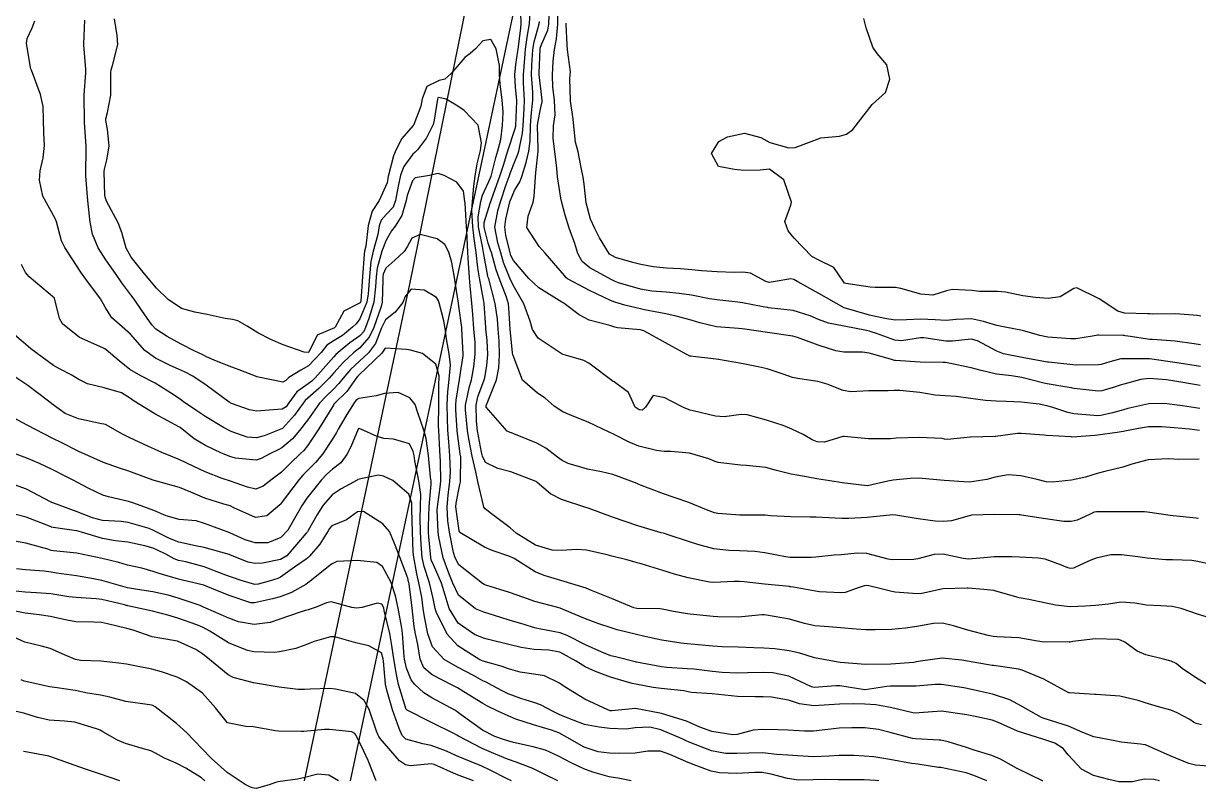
# Model space of a CAD drawing. Header units: metres. Extents: x 307586 to 320046, y 7427249 to 7434250.
# Drawn here: x 319633.7 to 319725.9, y 7427249.3 to 7427309.4 of the extents above; entities that cross this region are included whole.
import ezdxf

# ---------------------------------------------------------------- set-up
doc = ezdxf.new("R2010")
doc.units = ezdxf.units.M
doc.header["$MEASUREMENT"] = 0
for name, color, linetype in [('Curvas de Nivel 1m', 11, 'Continuous'), ('Curvas de Nivel 5m', 15, 'Continuous'), ('Vias Secundárias', 230, 'Continuous')]:
    doc.layers.add(name, color=color, linetype=linetype)

msp = doc.modelspace()

# ---------------------------------------------------------------- linework, layer by layer
at = {"layer": 'Curvas de Nivel 1m', "flags": 128}
for points, elevation in [([(319726.013, 7427277.475), (319725.221, 7427277.576), (319724.016, 7427277.679), (319723.063, 7427277.763), (319722.017, 7427277.759), (319721.21, 7427277.637), (319720.011, 7427277.405), (319719.541, 7427277.324), (319718.006, 7427277.093), (319717.803, 7427277.075), (319716.004, 7427276.96), (319715.933, 7427276.962), (319714.005, 7427277.091), (319713.826, 7427277.102), (319712.007, 7427277.229), (319711.725, 7427277.227), (319710.003, 7427277.002), (319709.972, 7427277.002), (319709.003, 7427276.98), (319708.046, 7427276.947), (319708.002, 7427276.944), (319706.24, 7427276.768), (319706.001, 7427276.802), (319705.821, 7427276.833), (319704.002, 7427276.928), (319702.19, 7427276.869), (319702.001, 7427276.844), (319701.753, 7427276.816), (319700, 7427276.808), (319698.114, 7427276.997), (319698.002, 7427276.989), (319696.565, 7427276.557), (319695.997, 7427276.58), (319695.61, 7427276.747), (319694.912, 7427277.146), (319694.009, 7427277.589), (319693.318, 7427277.862), (319692.02, 7427278.293), (319690.515, 7427278.713), (319690.026, 7427278.727), (319688.71, 7427278.536), (319688.024, 7427278.605), (319686.27, 7427279.007), (319686.03, 7427279.077), (319685.552, 7427279.257), (319684.53, 7427279.765), (319684.04, 7427280.033), (319683.119, 7427280.213), (319682.536, 7427279.295), (319682.255, 7427279.072), (319682.03, 7427279.087), (319681.723, 7427279.305), (319681.185, 7427280.454), (319680.052, 7427281.281), (319679.974, 7427281.331), (319678.067, 7427282.766), (319677.674, 7427282.961), (319676.241, 7427283.377), (319676.074, 7427283.43), (319675.988, 7427283.467), (319674.093, 7427284.732), (319673.651, 7427285.405), (319673.465, 7427286.051), (319672.982, 7427287.411), (319672.145, 7427288.881), (319671.872, 7427289.424), (319671.39, 7427290.657), (319671.167, 7427291.435), (319670.943, 7427292.201), (319670.687, 7427293.443), (319670.923, 7427294.729), (319671.147, 7427295.436), (319671.6, 7427296.793), (319671.822, 7427297.426), (319671.93, 7427297.743), (319672.261, 7427298.595), (319672.503, 7427299.184), (319672.575, 7427299.417), (319672.875, 7427300.826), (319672.927, 7427301.414), (319672.993, 7427302.727), (319673.026, 7427303.413), (319672.96, 7427304.787), (319672.946, 7427305.414), (319673.047, 7427306.722), (319673.107, 7427307.413), (319673.268, 7427308.522), (319673.419, 7427309.41), (319673.483, 7427310.328)], 881), ([(319726.056, 7427281.004), (319725.779, 7427281.052), (319724.061, 7427281.353), (319723.409, 7427281.461), (319722.064, 7427281.561), (319721.408, 7427281.485), (319720.057, 7427281.118), (319719.851, 7427281.057), (319719.229, 7427280.858), (319718.339, 7427280.578), (319718.05, 7427280.55), (319716.167, 7427280.773), (319716.052, 7427280.791), (319715.971, 7427280.81), (319715.451, 7427280.899), (319714.056, 7427281.124), (319713.792, 7427281.187), (319712.063, 7427281.642), (319711.255, 7427281.763), (319710.067, 7427281.89), (319708.867, 7427282.186), (319708.074, 7427282.391), (319706.328, 7427282.75), (319706.071, 7427282.81), (319705.883, 7427282.824), (319704.071, 7427282.833), (319702.16, 7427282.971), (319702.072, 7427282.976), (319702, 7427282.989), (319701.756, 7427283.065), (319700.08, 7427283.544), (319699.549, 7427283.628), (319698.081, 7427283.636), (319697.469, 7427283.729), (319696.089, 7427284.186), (319694.467, 7427284.785), (319694.099, 7427284.885), (319692.103, 7427285.18), (319690.332, 7427285.434), (319690.105, 7427285.464), (319689.833, 7427285.485), (319688.107, 7427285.625), (319686.799, 7427285.939), (319686.112, 7427286.15), (319684.941, 7427286.445), (319684.116, 7427286.631), (319682.458, 7427286.958), (319682.12, 7427287.024), (319681.89, 7427287.073), (319680.902, 7427287.318), (319680.126, 7427287.548), (319679.78, 7427287.682), (319678.14, 7427288.458), (319676.398, 7427289.376), (319676.268, 7427289.492), (319676.155, 7427289.634), (319674.657, 7427291.395), (319674.178, 7427291.923), (319673.203, 7427293.41), (319673.308, 7427294.307), (319673.707, 7427295.405), (319673.789, 7427295.843), (319673.889, 7427297.404), (319673.915, 7427297.736), (319674.108, 7427299.402), (319674.112, 7427299.564), (319674.05, 7427301.402), (319674.064, 7427301.633), (319674.307, 7427302.837), (319674.426, 7427303.285), (319674.425, 7427303.399), (319674.323, 7427304.1), (319674.181, 7427305.402), (319674.178, 7427305.568), (319674.245, 7427307.401), (319674.263, 7427307.503), (319674.369, 7427307.791), (319674.853, 7427308.928), (319674.928, 7427309.395), (319674.987, 7427310.814)], 883), ([(319726.079, 7427282.506), (319724.083, 7427282.8), (319722.086, 7427283.11), (319720.351, 7427283.112), (319720.086, 7427283.109), (319719.843, 7427283.094), (319718.982, 7427282.861), (319718.291, 7427282.657), (319718.079, 7427282.623), (319716.357, 7427282.609), (319716.079, 7427282.628), (319714.161, 7427282.84), (319714.082, 7427282.851), (319713.642, 7427282.924), (319712.086, 7427283.217), (319710.627, 7427283.501), (319710.09, 7427283.691), (319708.571, 7427284.512), (319708.099, 7427284.643), (319706.619, 7427284.484), (319706.095, 7427284.5), (319704.372, 7427284.763), (319704.099, 7427284.759), (319702.63, 7427284.519), (319702.096, 7427284.577), (319700.657, 7427285.082), (319700.246, 7427285.229), (319700.105, 7427285.268), (319699.876, 7427285.321), (319698.108, 7427285.656), (319696.9, 7427285.912), (319696.113, 7427286.182), (319695.439, 7427286.469), (319694.12, 7427286.885), (319692.185, 7427287.116), (319692.122, 7427287.121), (319692.071, 7427287.129), (319691.748, 7427287.186), (319690.127, 7427287.5), (319689.784, 7427287.558), (319688.131, 7427287.739), (319687.551, 7427287.819), (319686.136, 7427288.101), (319685.165, 7427288.243), (319684.139, 7427288.331), (319683.015, 7427288.416), (319682.142, 7427288.566), (319680.395, 7427289.081), (319680.15, 7427289.169), (319679.818, 7427289.333), (319678.162, 7427290.252), (319677.542, 7427290.735), (319677.222, 7427291.364), (319676.978, 7427292.165), (319676.528, 7427293.375), (319676.208, 7427294.391), (319675.965, 7427295.383), (319675.89, 7427295.72), (319675.629, 7427297.386), (319675.571, 7427298.069), (319675.414, 7427299.389), (319675.274, 7427300.399), (319675.308, 7427301.39), (319675.425, 7427302.265), (319675.382, 7427303.389), (319675.257, 7427304.463), (319675.235, 7427305.391), (319675.266, 7427306.478), (319675.373, 7427307.39), (319675.534, 7427308.23), (319675.632, 7427309.388), (319675.631, 7427310.157)], 884), ([(319726.787, 7427262.761), (319725.846, 7427263.052), (319724.559, 7427263.498), (319723.851, 7427263.644), (319722.969, 7427263.691), (319721.852, 7427263.743), (319720.928, 7427263.909), (319719.854, 7427263.974), (319718.876, 7427263.836), (319717.852, 7427263.73), (319717.057, 7427263.671), (319715.85, 7427263.621), (319714.695, 7427263.751), (319713.853, 7427263.944), (319712.602, 7427264.186), (319711.854, 7427264.339), (319709.956, 7427264.874), (319709.862, 7427264.898), (319709.092, 7427264.978), (319707.864, 7427265.083), (319707.766, 7427265.089), (319705.863, 7427265.027), (319705.748, 7427265.012), (319704.221, 7427264.671), (319703.857, 7427264.641), (319702.134, 7427264.782), (319701.859, 7427264.822), (319700.808, 7427265.076), (319700.042, 7427265.265), (319699.865, 7427265.293), (319699.677, 7427265.279), (319699.137, 7427265.097), (319698.205, 7427264.759), (319697.857, 7427264.725), (319696.179, 7427264.806), (319695.859, 7427264.843), (319694.15, 7427265.156), (319693.903, 7427265.199), (319693.863, 7427265.204), (319693.815, 7427265.209), (319691.865, 7427265.407), (319690.259, 7427265.596), (319689.867, 7427265.622), (319689.471, 7427265.61), (319687.866, 7427265.538), (319687.536, 7427265.563), (319685.87, 7427265.911), (319684.802, 7427266.196), (319683.875, 7427266.482), (319682.174, 7427267.003), (319681.881, 7427267.084), (319681.711, 7427267.132), (319681.065, 7427267.312), (319679.887, 7427267.599), (319679.526, 7427267.696), (319677.894, 7427268.071), (319677.131, 7427268.121), (319675.893, 7427268.055), (319675.192, 7427268.082), (319673.899, 7427268.46), (319672.369, 7427269.415), (319671.909, 7427269.813), (319670.431, 7427270.937), (319669.931, 7427271.324), (319669.842, 7427271.451), (319669.802, 7427271.583), (319669.369, 7427273.456), (319669.205, 7427274.217), (319668.923, 7427275.461), (319668.645, 7427276.815), (319668.551, 7427277.465), (319668.386, 7427279.1), (319668.4, 7427279.466), (319668.685, 7427280.825), (319668.854, 7427281.462), (319669.056, 7427282.467), (319669.164, 7427283.459), (319669.152, 7427284.394), (319669.056, 7427285.46), (319668.96, 7427286.616), (319668.902, 7427287.462), (319668.773, 7427288.834), (319668.712, 7427289.464), (319668.615, 7427291.019), (319668.592, 7427291.466), (319668.507, 7427293.149), (319668.484, 7427293.467), (319668.357, 7427295.332), (319668.35, 7427295.469), (319668.231, 7427296.271), (319667.727, 7427296.967), (319666.725, 7427297.493), (319666.245, 7427297.663), (319666.107, 7427297.64), (319665.579, 7427297.507), (319664.433, 7427297.326), (319664.239, 7427297.079), (319663.819, 7427295.932), (319663.735, 7427295.525), (319663.386, 7427294.348), (319662.873, 7427293.533), (319662.579, 7427293.146), (319662.182, 7427292.434), (319661.837, 7427291.545), (319661.473, 7427290.23), (319661.379, 7427289.551), (319661.343, 7427288.76), (319661.199, 7427287.554), (319660.81, 7427286.259), (319660.558, 7427285.563), (319660.412, 7427285.251), (319660.093, 7427284.915), (319659.315, 7427284.347), (319658.39, 7427283.587), (319658.227, 7427283.433), (319658.07, 7427283.264), (319656.591, 7427281.612), (319656.326, 7427281.338), (319656.046, 7427281.133), (319655.149, 7427280.516), (319654.52, 7427279.635), (319654.324, 7427279.332), (319654.018, 7427279.145), (319652.635, 7427279.035), (319652.016, 7427278.993), (319651.439, 7427279.09), (319650.022, 7427279.601), (319649.852, 7427279.692), (319648.043, 7427281.03), (319647.002, 7427281.726), (319646.38, 7427282.059), (319646.058, 7427282.201), (319645.256, 7427282.553), (319644.067, 7427283.153), (319643.235, 7427283.768), (319642.092, 7427285.029), (319641.24, 7427285.793), (319640.638, 7427286.332), (319640.116, 7427287.155), (319639.736, 7427287.814), (319638.602, 7427289.362), (319638.25, 7427289.829), (319638.145, 7427289.984), (319636.939, 7427291.849), (319636.698, 7427292.372), (319636.295, 7427293.858), (319636.197, 7427294.112), (319635.233, 7427295.87), (319634.965, 7427297.144), (319634.998, 7427297.872), (319635.234, 7427298.89), (319635.35, 7427299.869), (319635.306, 7427300.841), (319635.279, 7427301.87), (319635.242, 7427302.932), (319635.047, 7427303.873), (319634.341, 7427305.77), (319634.291, 7427305.881), (319634.244, 7427305.981), (319633.933, 7427307.884), (319633.991, 7427308.259), (319634.375, 7427309.104), (319634.596, 7427309.662)], 877), ([(319727.708, 7427266.752), (319725.889, 7427267.191), (319725.399, 7427267.269), (319723.891, 7427267.313), (319723.374, 7427267.322), (319721.892, 7427267.448), (319721.177, 7427267.547), (319719.896, 7427267.71), (319719.059, 7427267.695), (319717.892, 7427267.443), (319717.475, 7427267.288), (319716.625, 7427266.883), (319716.109, 7427266.659), (319715.88, 7427266.636), (319715.677, 7427266.69), (319715.18, 7427266.901), (319713.89, 7427267.362), (319713.364, 7427267.452), (319711.892, 7427267.513), (319711.289, 7427267.552), (319709.892, 7427267.555), (319709.364, 7427267.502), (319707.889, 7427267.373), (319707.461, 7427267.422), (319705.894, 7427267.75), (319705.182, 7427267.732), (319703.888, 7427267.382), (319703.592, 7427267.338), (319701.887, 7427267.321), (319701.579, 7427267.373), (319699.894, 7427267.809), (319699.162, 7427267.829), (319697.892, 7427267.71), (319697.338, 7427267.669), (319695.889, 7427267.509), (319695.539, 7427267.484), (319693.888, 7427267.488), (319693.517, 7427267.535), (319691.893, 7427267.875), (319691.115, 7427267.971), (319689.895, 7427268.019), (319689.058, 7427268.056), (319687.897, 7427268.182), (319686.64, 7427268.505), (319685.905, 7427268.753), (319684.303, 7427269.274), (319684.005, 7427269.37), (319683.914, 7427269.396), (319683.751, 7427269.445), (319681.92, 7427269.976), (319680.919, 7427270.311), (319679.926, 7427270.676), (319678.091, 7427271.348), (319677.933, 7427271.408), (319677.848, 7427271.436), (319675.94, 7427272.054), (319675.067, 7427272.506), (319674.033, 7427273.399), (319673.954, 7427273.456), (319673.854, 7427273.501), (319671.965, 7427274.22), (319670.922, 7427274.482), (319669.976, 7427274.958), (319669.739, 7427275.452), (319669.662, 7427275.777), (319669.345, 7427277.457), (319669.258, 7427278.21), (319669.245, 7427279.458), (319669.372, 7427280.124), (319669.865, 7427281.452), (319669.908, 7427281.598), (319670.064, 7427282.571), (319670.14, 7427283.449), (319670.089, 7427284.53), (319669.993, 7427285.451), (319669.982, 7427285.573), (319669.862, 7427287.453), (319669.817, 7427287.764), (319669.485, 7427289.457), (319669.368, 7427290.25), (319669.221, 7427291.46), (319669.088, 7427292.557), (319668.968, 7427293.462), (319668.905, 7427294.77), (319668.941, 7427295.463), (319669.038, 7427296.659), (319669.146, 7427297.461), (319669.31, 7427298.407), (319669.565, 7427299.457), (319669.659, 7427300.077), (319669.385, 7427301.459), (319668.304, 7427302.601), (319667.782, 7427302.952), (319666.878, 7427303.492), (319666.315, 7427303.622), (319666.225, 7427303.59), (319666.191, 7427303.501), (319665.945, 7427301.855), (319665.857, 7427301.504), (319665.344, 7427300.448), (319664.632, 7427299.516), (319664.448, 7427299.34), (319664.268, 7427299.177), (319663.564, 7427298.212), (319663.303, 7427297.529), (319663.099, 7427296.666), (319662.899, 7427295.533), (319662.725, 7427295.025), (319662.207, 7427294.452), (319661.765, 7427293.981), (319661.624, 7427293.549), (319661.513, 7427292.877), (319661.151, 7427291.555), (319660.973, 7427290.746), (319660.85, 7427289.559), (319660.769, 7427288.2), (319660.658, 7427287.562), (319660.11, 7427286.253), (319659.821, 7427285.858), (319659.522, 7427285.576), (319658.739, 7427284.937), (319658.087, 7427284.543), (319657.512, 7427284.167), (319657.073, 7427283.605), (319656.062, 7427282.559), (319655.468, 7427282.216), (319654.542, 7427281.635), (319654.284, 7427281.403), (319654.047, 7427281.273), (319652.145, 7427281.659), (319652.053, 7427281.691), (319650.62, 7427282.243), (319650.06, 7427282.445), (319648.86, 7427282.907), (319648.068, 7427283.266), (319647.766, 7427283.411), (319647.103, 7427283.725), (319646.081, 7427284.263), (319644.985, 7427284.855), (319644.098, 7427285.423), (319643.777, 7427285.763), (319642.996, 7427286.89), (319642.393, 7427287.777), (319642.126, 7427288.131), (319641.418, 7427289.073), (319640.929, 7427289.798), (319640.159, 7427290.864), (319639.551, 7427291.816), (319639.108, 7427292.896), (319638.923, 7427293.823), (319638.769, 7427295.27), (319638.715, 7427295.825), (319638.592, 7427297.474), (319638.584, 7427297.827), (319638.609, 7427299.477), (319638.613, 7427299.827), (319638.492, 7427301.625), (319638.478, 7427301.828), (319638.452, 7427303.688), (319638.458, 7427303.829), (319638.597, 7427305.57), (319638.59, 7427305.828), (319638.437, 7427307.754), (319638.436, 7427307.829), (319638.52, 7427309.69)], 878), ([(319725.931, 7427270.567), (319725.749, 7427270.591), (319723.933, 7427270.773), (319723.711, 7427270.802), (319721.937, 7427271.061), (319721.686, 7427271.075), (319719.936, 7427271.086), (319719.704, 7427271.085), (319717.936, 7427271.094), (319717.747, 7427271.06), (319717.362, 7427270.876), (319716.394, 7427270.419), (319715.927, 7427270.318), (319715.36, 7427270.331), (319713.929, 7427270.531), (319712.041, 7427270.829), (319711.932, 7427270.847), (319711.841, 7427270.85), (319709.932, 7427270.879), (319708.106, 7427270.814), (319707.931, 7427270.781), (319706.547, 7427270.383), (319705.926, 7427270.322), (319705.264, 7427270.357), (319703.928, 7427270.544), (319702.175, 7427270.813), (319701.931, 7427270.84), (319701.7, 7427270.833), (319699.928, 7427270.645), (319698.48, 7427270.552), (319697.927, 7427270.55), (319696.403, 7427270.65), (319695.928, 7427270.669), (319695.453, 7427270.662), (319693.928, 7427270.686), (319692.332, 7427270.772), (319691.929, 7427270.81), (319691.565, 7427270.821), (319689.929, 7427270.809), (319688.198, 7427270.959), (319687.931, 7427271.016), (319687.315, 7427271.236), (319685.938, 7427271.807), (319684.865, 7427272.189), (319683.945, 7427272.505), (319682.012, 7427273.24), (319681.953, 7427273.267), (319681.927, 7427273.274), (319681.87, 7427273.301), (319679.963, 7427274.016), (319679.078, 7427274.228), (319677.969, 7427274.424), (319676.463, 7427274.877), (319675.979, 7427275.113), (319675.609, 7427275.376), (319674.689, 7427276.089), (319673.994, 7427276.47), (319672.197, 7427277.222), (319672.002, 7427277.289), (319671.9, 7427277.319), (319671.656, 7427277.425), (319670.031, 7427279.304), (319670.02, 7427279.45), (319670.033, 7427279.489), (319670.827, 7427281.438), (319671.019, 7427282.392), (319671.073, 7427283.435), (319671.031, 7427284.494), (319670.948, 7427285.437), (319670.895, 7427286.223), (319670.733, 7427287.441), (319670.218, 7427289.383), (319670.195, 7427289.449), (319670.183, 7427289.48), (319670.154, 7427289.604), (319669.806, 7427291.454), (319669.72, 7427291.912), (319669.424, 7427293.458), (319669.402, 7427294.261), (319669.611, 7427295.456), (319669.738, 7427295.945), (319670.239, 7427297.04), (319670.4, 7427297.448), (319670.786, 7427298.922), (319670.94, 7427299.44), (319671.169, 7427300.324), (319671.308, 7427301.435), (319671.34, 7427302.472), (319671.287, 7427303.435), (319671.107, 7427304.663), (319671.058, 7427305.439), (319671.054, 7427306.144), (319670.808, 7427307.443), (319670.374, 7427308.175), (319669.745, 7427308.084), (319669.19, 7427307.462), (319668.751, 7427307.074), (319668.356, 7427306.758), (319667.238, 7427305.487), (319666.767, 7427305.062), (319666.335, 7427304.954), (319665.348, 7427304.49), (319664.995, 7427303.513), (319664.885, 7427302.937), (319664.353, 7427301.519), (319664.333, 7427301.479), (319664.292, 7427301.432), (319663.411, 7427300.399), (319662.943, 7427299.533), (319662.754, 7427299.039), (319662.355, 7427297.539), (319662.338, 7427297.443), (319662.237, 7427296.921), (319661.614, 7427295.549), (319661.079, 7427294.688), (319660.75, 7427293.562), (319660.567, 7427291.954), (319660.477, 7427291.565), (319660.432, 7427291.303), (319660.324, 7427289.567), (319660.176, 7427287.622), (319660.167, 7427287.569), (319660.122, 7427287.499), (319658.847, 7427286.851), (319658.167, 7427285.589), (319658.14, 7427285.552), (319658.102, 7427285.535), (319656.754, 7427284.949), (319656.1, 7427283.62), (319656.073, 7427283.594), (319655.731, 7427283.623), (319654.081, 7427284.192), (319653.112, 7427284.626), (319652.095, 7427285.133), (319651.25, 7427285.673), (319650.517, 7427286.094), (319650.108, 7427286.193), (319649.525, 7427286.28), (319648.112, 7427286.57), (319647.147, 7427286.758), (319646.116, 7427287.063), (319645.059, 7427287.751), (319644.132, 7427288.663), (319643.189, 7427289.77), (319642.162, 7427291.081), (319641.765, 7427291.786), (319641.412, 7427293.019), (319641.125, 7427293.796), (319640.218, 7427295.484), (319640.108, 7427295.811), (319640.089, 7427295.947), (319640.039, 7427297.812), (319640.059, 7427297.998), (319640.252, 7427298.724), (319640.435, 7427299.807), (319640.283, 7427301.142), (319640.155, 7427301.811), (319640.156, 7427301.949), (319640.299, 7427302.458), (319640.564, 7427303.806), (319640.565, 7427305.581), (319640.581, 7427305.806), (319640.692, 7427306.151), (319641.119, 7427307.799), (319641.065, 7427308.494), (319640.848, 7427309.803)], 879), ([(319726.037, 7427279.207), (319724.664, 7427279.415), (319724.04, 7427279.499), (319723.254, 7427279.595), (319722.04, 7427279.573), (319720.392, 7427279.201), (319720.035, 7427279.093), (319719.85, 7427279.036), (319719.192, 7427278.858), (319718.257, 7427278.64), (319718.029, 7427278.621), (319716.141, 7427278.779), (319716.032, 7427278.797), (319715.672, 7427278.895), (319714.415, 7427279.292), (319714.038, 7427279.401), (319713.419, 7427279.546), (319712.041, 7427279.704), (319710.834, 7427279.751), (319710.041, 7427279.765), (319709.199, 7427279.82), (319708.043, 7427279.987), (319706.897, 7427280.149), (319706.045, 7427280.185), (319705.262, 7427280.239), (319704.047, 7427280.457), (319702.485, 7427280.619), (319702.048, 7427280.605), (319701.578, 7427280.597), (319700.048, 7427280.598), (319698.64, 7427280.512), (319698.048, 7427280.615), (319696.784, 7427281.123), (319696.055, 7427281.326), (319694.445, 7427281.543), (319694.058, 7427281.627), (319693.335, 7427281.892), (319692.064, 7427282.303), (319691.356, 7427282.481), (319690.068, 7427282.745), (319688.245, 7427283.055), (319688.071, 7427283.074), (319686.481, 7427283.246), (319686.074, 7427283.297), (319686.01, 7427283.315), (319684.089, 7427284.358), (319682.404, 7427285.297), (319682.104, 7427285.378), (319680.323, 7427285.544), (319680.106, 7427285.594), (319679.732, 7427285.708), (319678.111, 7427286.149), (319677.305, 7427286.552), (319676.248, 7427287.378), (319676.124, 7427287.464), (319675.949, 7427287.558), (319674.142, 7427288.671), (319673.376, 7427289.408), (319672.167, 7427290.813), (319671.953, 7427291.205), (319671.893, 7427291.424), (319671.567, 7427292.81), (319671.472, 7427293.431), (319671.554, 7427294.079), (319671.881, 7427295.425), (319672.232, 7427296.324), (319672.65, 7427297.005), (319672.821, 7427297.414), (319673.161, 7427298.51), (319673.366, 7427299.409), (319673.463, 7427300.226), (319673.493, 7427301.408), (319673.538, 7427302.171), (319673.68, 7427303.406), (319673.679, 7427304.05), (319673.587, 7427305.408), (319673.605, 7427306.153), (319673.681, 7427307.407), (319673.776, 7427308.002), (319674.173, 7427309.402), (319674.211, 7427309.586)], 882), ([(319726.12, 7427286.45), (319725.843, 7427286.497), (319724.121, 7427286.646), (319722.323, 7427286.616), (319722.121, 7427286.623), (319721.926, 7427286.628), (319720.121, 7427286.7), (319719.589, 7427286.855), (319718.137, 7427287.822), (319716.371, 7427288.666), (319716.149, 7427288.627), (319715.068, 7427287.977), (319714.137, 7427287.849), (319713.144, 7427287.924), (319712.14, 7427288.051), (319710.779, 7427288.325), (319710.144, 7427288.392), (319708.733, 7427288.396), (319708.145, 7427288.459), (319706.606, 7427288.545), (319706.144, 7427288.441), (319705.072, 7427288.093), (319704.14, 7427288.177), (319702.576, 7427288.626), (319702.147, 7427288.695), (319700.539, 7427288.692), (319700.148, 7427288.734), (319698.246, 7427289.015), (319698.152, 7427289.054), (319698.093, 7427289.111), (319697.308, 7427290.267), (319696.17, 7427290.834), (319695.569, 7427291.146), (319694.187, 7427292.582), (319693.72, 7427293.165), (319693.473, 7427293.899), (319693.921, 7427295.163), (319693.977, 7427295.411), (319693.39, 7427297.169), (319692.255, 7427297.995), (319691.536, 7427297.909), (319690.253, 7427297.896), (319689.508, 7427297.964), (319688.258, 7427298.215), (319687.712, 7427299.238), (319688.282, 7427300.178), (319688.962, 7427300.547), (319690.289, 7427300.816), (319691.577, 7427300.481), (319692.282, 7427300.082), (319693.778, 7427299.665), (319694.278, 7427299.703), (319695.328, 7427300.104), (319696.286, 7427300.472), (319697.762, 7427300.593), (319698.289, 7427300.751), (319698.787, 7427301.105), (319700.313, 7427303.09), (319701.375, 7427304.026), (319701.697, 7427305.07), (319701.467, 7427306.186), (319700.714, 7427307.085), (319700.37, 7427307.58), (319699.836, 7427309.096), (319699.664, 7427309.834)], 886), ([(319727.63, 7427256.886), (319725.781, 7427258.005), (319724.639, 7427258.787), (319724.166, 7427259.164), (319723.798, 7427259.353), (319723.077, 7427259.53), (319721.803, 7427259.846), (319721.112, 7427260.136), (319720.148, 7427260.845), (319719.815, 7427261.012), (319719.623, 7427261.045), (319717.816, 7427261.097), (319717.602, 7427261.087), (319716.067, 7427260.887), (319715.846, 7427260.856), (319715.813, 7427260.856), (319715.783, 7427260.861), (319713.812, 7427260.853), (319713.3, 7427260.925), (319711.815, 7427261.193), (319710.103, 7427261.253), (319709.816, 7427261.278), (319709.412, 7427261.379), (319707.821, 7427261.788), (319706.695, 7427262.13), (319705.826, 7427262.342), (319705.13, 7427262.324), (319703.823, 7427262.075), (319702.927, 7427261.944), (319701.821, 7427261.827), (319700.544, 7427261.803), (319699.82, 7427261.82), (319699.056, 7427261.862), (319697.821, 7427261.967), (319696.904, 7427262.037), (319695.823, 7427262.129), (319694.993, 7427262.311), (319693.828, 7427262.654), (319692.034, 7427262.975), (319691.831, 7427262.997), (319691.644, 7427262.996), (319689.829, 7427262.815), (319688.215, 7427262.84), (319687.829, 7427262.87), (319686.043, 7427263.035), (319685.831, 7427263.058), (319685.664, 7427263.085), (319684.729, 7427263.267), (319683.835, 7427263.45), (319683.647, 7427263.47), (319681.836, 7427263.481), (319681.608, 7427263.531), (319679.847, 7427264.266), (319678.288, 7427264.915), (319677.859, 7427265.081), (319676.992, 7427265.359), (319675.866, 7427265.679), (319674.558, 7427266.078), (319673.873, 7427266.377), (319672.222, 7427267.417), (319671.885, 7427267.583), (319670.484, 7427268.036), (319669.891, 7427268.306), (319667.958, 7427269.469), (319667.905, 7427269.599), (319667.638, 7427271.473), (319667.651, 7427271.757), (319667.951, 7427273.237), (319667.996, 7427273.426), (319668.003, 7427273.47), (319668.017, 7427275.435), (319668.012, 7427275.47), (319667.985, 7427275.648), (319667.77, 7427277.242), (319667.746, 7427277.474), (319667.64, 7427279.096), (319667.628, 7427279.476), (319667.657, 7427279.847), (319667.925, 7427281.472), (319668.062, 7427282.339), (319668.202, 7427283.338), (319668.21, 7427283.469), (319668.113, 7427285.459), (319668.104, 7427285.559), (319667.885, 7427287.238), (319667.853, 7427287.474), (319667.622, 7427288.955), (319667.542, 7427289.479), (319667.336, 7427290.658), (319667.088, 7427291.486), (319666.782, 7427292.094), (319666.183, 7427292.522), (319664.83, 7427292.87), (319664.183, 7427292.569), (319663.809, 7427291.891), (319663.579, 7427291.526), (319662.844, 7427290.852), (319662.153, 7427290.229), (319661.939, 7427289.75), (319661.904, 7427289.544), (319661.9, 7427289.303), (319661.846, 7427287.544), (319661.776, 7427287.202), (319661.196, 7427285.554), (319660.847, 7427284.804), (319660.079, 7427283.946), (319659.869, 7427283.779), (319659.616, 7427283.575), (319658.818, 7427282.83), (319658.057, 7427282.004), (319657.692, 7427281.595), (319656.886, 7427280.762), (319656.029, 7427280.021), (319655.812, 7427279.836), (319655.647, 7427279.624), (319654.98, 7427278.664), (319654.02, 7427277.64), (319652.596, 7427277.055), (319651.995, 7427276.894), (319651.269, 7427276.944), (319650, 7427277.398), (319649.393, 7427277.696), (319648.011, 7427278.533), (319647.307, 7427279.012), (319646.267, 7427279.736), (319646.025, 7427279.905), (319645.533, 7427280.243), (319644.044, 7427281.184), (319642.923, 7427281.771), (319642.058, 7427282.271), (319641.21, 7427282.938), (319640.192, 7427283.808), (319640.074, 7427283.893), (319639.922, 7427283.965), (319638.087, 7427284.783), (319636.754, 7427285.85), (319636.516, 7427286.263), (319636.123, 7427287.86), (319634.14, 7427289.541), (319633.849, 7427289.883), (319633.535, 7427290.503)], 876), ([(319727.403, 7427251.047), (319725.699, 7427251.177), (319725.16, 7427251.32), (319723.71, 7427251.913), (319721.758, 7427252.784), (319721.722, 7427252.79), (319721.39, 7427252.825), (319719.87, 7427252.993), (319719.725, 7427253.02), (319719.498, 7427253.079), (319717.728, 7427253.411), (319716.863, 7427253.747), (319715.733, 7427254.254), (319713.808, 7427254.853), (319713.742, 7427254.87), (319713.595, 7427254.921), (319711.753, 7427255.964), (319711.116, 7427256.309), (319709.761, 7427256.772), (319708.828, 7427256.979), (319707.766, 7427257.195), (319707.512, 7427257.247), (319705.771, 7427257.52), (319705.264, 7427257.524), (319703.768, 7427257.401), (319703.424, 7427257.388), (319701.768, 7427257.381), (319701.468, 7427257.364), (319699.763, 7427257.112), (319699.741, 7427257.112), (319697.767, 7427257.404), (319697.467, 7427257.414), (319695.765, 7427257.285), (319695.551, 7427257.349), (319693.778, 7427258.181), (319692.509, 7427258.446), (319691.782, 7427258.463), (319690.539, 7427258.441), (319689.781, 7427258.411), (319688.545, 7427258.459), (319687.783, 7427258.549), (319686.316, 7427258.713), (319685.785, 7427258.75), (319684.199, 7427258.862), (319683.787, 7427258.909), (319681.815, 7427259.277), (319681.793, 7427259.283), (319681.702, 7427259.301), (319680.157, 7427259.685), (319679.797, 7427259.783), (319679.088, 7427260.05), (319677.806, 7427260.648), (319676.38, 7427261.364), (319675.815, 7427261.579), (319674.302, 7427261.877), (319673.819, 7427261.981), (319673.003, 7427262.226), (319671.825, 7427262.586), (319671.177, 7427262.78), (319669.83, 7427263.207), (319669.169, 7427263.457), (319667.849, 7427264.525), (319667.403, 7427265.475), (319667.093, 7427266.255), (319666.654, 7427267.482), (319666.291, 7427269.094), (319666.246, 7427269.487), (319666.175, 7427271.242), (319666.187, 7427271.487), (319666.41, 7427273.024), (319666.451, 7427273.485), (319666.429, 7427275.033), (319666.411, 7427275.486), (319666.384, 7427275.883), (319666.29, 7427277.496), (319666.284, 7427277.774), (319666.293, 7427279.496), (319666.308, 7427281.237), (319666.328, 7427281.496), (319666.335, 7427281.775), (319666.065, 7427282.669), (319665.021, 7427283.511), (319664.077, 7427283.785), (319663.758, 7427283.842), (319662.079, 7427283.94), (319661.926, 7427283.692), (319661.833, 7427283.544), (319660.056, 7427281.837), (319659.922, 7427281.704), (319659.816, 7427281.572), (319659.071, 7427280.546), (319658.113, 7427279.589), (319658.069, 7427279.543), (319658.022, 7427279.461), (319656.871, 7427277.607), (319655.989, 7427276.271), (319655.701, 7427275.907), (319655.415, 7427275.626), (319654.682, 7427274.924), (319653.961, 7427274.203), (319653.65, 7427273.95), (319653.226, 7427273.647), (319652.509, 7427273.093), (319651.945, 7427272.87), (319651.285, 7427273.009), (319649.951, 7427273.481), (319649.307, 7427273.696), (319647.961, 7427274.234), (319647.011, 7427274.68), (319645.974, 7427275.161), (319644.55, 7427275.754), (319643.985, 7427276.004), (319643.527, 7427276.225), (319641.994, 7427276.927), (319641.414, 7427277.206), (319640.387, 7427277.804), (319640.13, 7427277.934), (319640.004, 7427277.966), (319639.816, 7427278.001), (319638.009, 7427278.4), (319636.974, 7427278.807), (319636.019, 7427279.488), (319635.568, 7427279.865), (319634.04, 7427280.993), (319632.717, 7427281.893)], 874), ([(319722.873, 7427249.95), (319722.429, 7427250.069), (319721.685, 7427250.073), (319720.722, 7427249.868), (319719.683, 7427249.875), (319718.893, 7427250.065), (319717.688, 7427250.374), (319716.739, 7427250.88), (319715.704, 7427252.006), (319715.302, 7427252.489), (319714.655, 7427252.906), (319713.718, 7427253.238), (319713.288, 7427253.355), (319711.727, 7427253.85), (319710.144, 7427254.557), (319709.739, 7427254.712), (319708.523, 7427254.982), (319707.744, 7427255.135), (319707.564, 7427255.173), (319705.747, 7427255.422), (319704.006, 7427255.296), (319703.745, 7427255.266), (319703.496, 7427255.291), (319701.749, 7427255.713), (319700.6, 7427255.926), (319699.752, 7427255.97), (319698.862, 7427255.989), (319697.752, 7427255.978), (319696.945, 7427255.924), (319695.75, 7427255.851), (319694.608, 7427256.004), (319693.754, 7427256.3), (319692.405, 7427256.525), (319691.757, 7427256.553), (319691.12, 7427256.553), (319689.756, 7427256.565), (319688.252, 7427256.731), (319687.758, 7427256.778), (319686.113, 7427256.893), (319685.76, 7427256.981), (319685.534, 7427257.027), (319683.762, 7427257.197), (319683.13, 7427257.286), (319681.767, 7427257.545), (319681.465, 7427257.607), (319679.774, 7427258.099), (319678.595, 7427258.528), (319677.786, 7427258.902), (319677.089, 7427259.357), (319675.793, 7427260.051), (319674.949, 7427260.229), (319673.796, 7427260.277), (319672.776, 7427260.433), (319671.801, 7427260.658), (319670.203, 7427261.049), (319669.809, 7427261.172), (319669.098, 7427261.457), (319667.822, 7427262.346), (319667.12, 7427263.477), (319666.8, 7427264.529), (319666.5, 7427265.484), (319665.877, 7427266.93), (319665.713, 7427267.324), (319665.678, 7427267.493), (319665.516, 7427269.113), (319665.491, 7427269.496), (319665.486, 7427269.919), (319665.542, 7427271.496), (319665.705, 7427273.249), (319665.693, 7427273.494), (319665.641, 7427273.811), (319665.486, 7427275.497), (319665.321, 7427276.831), (319665.135, 7427277.509), (319664.661, 7427278.869), (319664.44, 7427279.516), (319664.031, 7427280.039), (319663.104, 7427280.462), (319662.036, 7427280.38), (319661.378, 7427280.204), (319660.029, 7427279.996), (319659.783, 7427279.816), (319659.605, 7427279.574), (319659.004, 7427278.589), (319658.41, 7427277.586), (319658.264, 7427277.324), (319657.995, 7427276.842), (319657.168, 7427275.602), (319656.615, 7427274.968), (319655.963, 7427274.31), (319655.62, 7427273.962), (319655.332, 7427273.626), (319653.934, 7427271.755), (319653.878, 7427271.696), (319653.817, 7427271.641), (319652.804, 7427270.767), (319651.918, 7427270.633), (319650.211, 7427271.403), (319649.931, 7427271.545), (319649.433, 7427271.695), (319647.937, 7427272.15), (319646.848, 7427272.632), (319645.946, 7427273.005), (319644.235, 7427273.472), (319643.951, 7427273.545), (319643.301, 7427273.767), (319641.96, 7427274.27), (319641.24, 7427274.514), (319639.97, 7427274.969), (319638.042, 7427275.829), (319637.983, 7427275.859), (319636.659, 7427276.519), (319635.993, 7427276.838), (319634.003, 7427277.88), (319632.013, 7427278.956)], 873), ([(319713.707, 7427249.95), (319713.683, 7427249.963), (319711.744, 7427250.888), (319711.693, 7427250.918), (319711.675, 7427250.923), (319711.646, 7427250.941), (319710.391, 7427251.651), (319709.703, 7427251.94), (319708.328, 7427252.363), (319707.709, 7427252.564), (319706.288, 7427253.004), (319705.715, 7427253.142), (319705.572, 7427253.155), (319703.716, 7427253.251), (319703.473, 7427253.286), (319701.723, 7427253.747), (319700.821, 7427253.979), (319699.728, 7427254.115), (319698.715, 7427254.113), (319697.728, 7427254.095), (319696.848, 7427253.997), (319695.724, 7427253.863), (319695.007, 7427253.857), (319693.724, 7427253.927), (319692.941, 7427253.951), (319691.725, 7427253.978), (319690.978, 7427253.937), (319689.719, 7427253.592), (319689.372, 7427253.56), (319687.722, 7427253.826), (319686.792, 7427254.175), (319685.734, 7427254.629), (319683.777, 7427255.245), (319683.743, 7427255.253), (319683.661, 7427255.281), (319681.746, 7427255.631), (319679.874, 7427255.458), (319679.744, 7427255.451), (319679.559, 7427255.517), (319677.753, 7427256.367), (319676.13, 7427257.366), (319675.766, 7427257.634), (319674.588, 7427258.204), (319673.772, 7427258.331), (319672.699, 7427258.485), (319671.776, 7427258.758), (319671.273, 7427258.923), (319669.782, 7427259.34), (319669.52, 7427259.453), (319667.799, 7427260.57), (319666.945, 7427261.479), (319666.092, 7427263.226), (319666.011, 7427263.488), (319665.845, 7427264.268), (319665.571, 7427265.494), (319665.162, 7427266.787), (319665.005, 7427267.503), (319664.907, 7427268.519), (319664.858, 7427269.506), (319664.838, 7427270.587), (319664.87, 7427271.506), (319664.884, 7427272.447), (319664.738, 7427273.508), (319664.411, 7427275.079), (319664.358, 7427275.514), (319664.299, 7427275.83), (319663.992, 7427276.413), (319662.736, 7427276.792), (319661.996, 7427276.854), (319661.457, 7427277.008), (319660.182, 7427277.567), (319660.051, 7427277.617), (319660.003, 7427277.613), (319659.983, 7427277.59), (319659.973, 7427277.57), (319659.386, 7427276.179), (319659.091, 7427275.579), (319658.616, 7427274.941), (319657.965, 7427274.425), (319657.509, 7427274.048), (319657.105, 7427273.603), (319655.938, 7427272.15), (319655.566, 7427271.616), (319654.97, 7427270.571), (319654.439, 7427269.632), (319653.897, 7427269.054), (319652.884, 7427268.659), (319651.893, 7427268.65), (319651.103, 7427268.88), (319649.9, 7427269.423), (319649.195, 7427269.697), (319647.91, 7427270.173), (319647.262, 7427270.371), (319645.914, 7427270.487), (319644.896, 7427270.768), (319643.924, 7427271.198), (319642.361, 7427271.776), (319641.934, 7427271.894), (319640.382, 7427272.248), (319639.939, 7427272.395), (319638.838, 7427272.927), (319637.948, 7427273.374), (319637.65, 7427273.534), (319637.09, 7427273.843), (319635.961, 7427274.407), (319634.97, 7427274.868), (319633.974, 7427275.293), (319632.372, 7427275.896)], 872), ([(319709.309, 7427249.95), (319708.294, 7427250.377), (319707.689, 7427250.588), (319705.714, 7427250.989), (319705.693, 7427250.99), (319705.673, 7427250.991), (319705.533, 7427251.012), (319703.91, 7427251.252), (319703.695, 7427251.282), (319703.413, 7427251.326), (319701.699, 7427251.629), (319700.447, 7427251.826), (319699.701, 7427251.896), (319698.866, 7427251.933), (319697.701, 7427251.934), (319696.933, 7427251.885), (319695.7, 7427251.844), (319694.475, 7427251.923), (319693.701, 7427251.968), (319692.84, 7427252.03), (319691.703, 7427252.14), (319690.641, 7427252.135), (319689.702, 7427252.089), (319688.814, 7427252.107), (319687.704, 7427252.314), (319685.964, 7427252.994), (319685.711, 7427253.102), (319685.61, 7427253.15), (319685.401, 7427253.255), (319683.723, 7427253.955), (319682.852, 7427254.163), (319681.725, 7427254.105), (319681.015, 7427254.019), (319679.724, 7427254.072), (319678.895, 7427254.168), (319677.728, 7427254.376), (319676.107, 7427254.997), (319675.74, 7427255.171), (319675.317, 7427255.376), (319674.272, 7427255.916), (319673.75, 7427256.117), (319672.738, 7427256.426), (319671.757, 7427256.787), (319671.321, 7427256.989), (319670.497, 7427257.439), (319670.01, 7427257.691), (319669.767, 7427257.812), (319669.012, 7427258.216), (319667.777, 7427258.891), (319666.71, 7427259.481), (319665.798, 7427260.477), (319665.443, 7427261.496), (319665.167, 7427262.841), (319665.072, 7427263.501), (319664.963, 7427264.386), (319664.745, 7427265.507), (319664.571, 7427266.211), (319664.329, 7427267.513), (319664.29, 7427267.917), (319664.225, 7427269.515), (319664.186, 7427271.259), (319664.196, 7427271.516), (319664.186, 7427271.767), (319663.942, 7427272.467), (319662.704, 7427273.532), (319661.958, 7427273.882), (319661.552, 7427273.954), (319659.954, 7427273.621), (319659.921, 7427273.603), (319659.886, 7427273.571), (319658.628, 7427272.901), (319657.941, 7427272.411), (319657.219, 7427271.597), (319656.715, 7427270.808), (319656.057, 7427269.608), (319655.998, 7427269.513), (319655.901, 7427269.396), (319654.373, 7427267.633), (319653.88, 7427267.333), (319652.47, 7427267.061), (319651.877, 7427267.026), (319651.343, 7427267.134), (319649.962, 7427267.689), (319649.906, 7427267.713), (319649.883, 7427267.722), (319649.836, 7427267.738), (319647.889, 7427268.285), (319647.196, 7427268.411), (319645.893, 7427268.7), (319645.153, 7427268.999), (319643.902, 7427269.624), (319643.56, 7427269.763), (319641.91, 7427270.249), (319641.366, 7427270.333), (319639.912, 7427270.399), (319639.128, 7427270.605), (319637.922, 7427271.093), (319636.009, 7427271.782), (319635.932, 7427271.809), (319635.823, 7427271.861), (319633.943, 7427272.87), (319632.424, 7427273.419)], 871), ([(319681.402, 7427249.95), (319680.498, 7427250.134), (319679.682, 7427250.257), (319678.403, 7427250.626), (319677.686, 7427250.904), (319676.699, 7427251.36), (319675.698, 7427251.884), (319674.668, 7427252.351), (319673.705, 7427252.62), (319672.171, 7427252.953), (319671.71, 7427253.09), (319671.458, 7427253.172), (319670.709, 7427253.435), (319669.72, 7427253.94), (319668.061, 7427255.144), (319667.742, 7427255.379), (319667.603, 7427255.471), (319665.753, 7427256.463), (319665.134, 7427256.877), (319664.424, 7427257.51), (319664.136, 7427257.884), (319663.776, 7427258.8), (319663.615, 7427259.522), (319663.59, 7427259.718), (319663.456, 7427261.524), (319663.408, 7427261.933), (319663.113, 7427263.527), (319662.893, 7427264.483), (319662.555, 7427265.533), (319661.875, 7427266.781), (319661.439, 7427267.107), (319659.88, 7427267.266), (319658.293, 7427267.172), (319657.877, 7427266.984), (319657.109, 7427266.36), (319656.189, 7427265.607), (319655.998, 7427265.471), (319655.859, 7427265.377), (319654.738, 7427264.738), (319653.844, 7427264.4), (319653.249, 7427264.239), (319651.837, 7427263.935), (319651.555, 7427263.946), (319649.845, 7427264.501), (319648.485, 7427265.072), (319647.857, 7427265.314), (319646.175, 7427265.727), (319645.864, 7427265.798), (319644.35, 7427266.235), (319643.869, 7427266.407), (319642.99, 7427266.651), (319641.874, 7427266.896), (319641.184, 7427267.099), (319639.879, 7427267.429), (319637.883, 7427267.83), (319636.048, 7427268.021), (319635.885, 7427268.056), (319635.609, 7427268.139), (319633.89, 7427268.621), (319632.993, 7427268.788)], 869), ([(319675.632, 7427249.95), (319674.617, 7427250.448), (319673.686, 7427250.913), (319672.377, 7427251.413), (319671.695, 7427251.667), (319670.439, 7427252.177), (319669.703, 7427252.5), (319667.851, 7427253.469), (319667.714, 7427253.55), (319667.538, 7427253.65), (319665.729, 7427254.548), (319663.778, 7427255.519), (319663.758, 7427255.535), (319663.743, 7427255.553), (319663.143, 7427257.526), (319662.984, 7427258.314), (319662.781, 7427259.53), (319662.589, 7427260.744), (319662.457, 7427261.534), (319662.025, 7427263.344), (319661.976, 7427263.539), (319661.837, 7427263.828), (319661.465, 7427263.92), (319660.283, 7427263.563), (319659.832, 7427263.51), (319659.466, 7427263.574), (319657.839, 7427264.017), (319657.493, 7427263.938), (319656.681, 7427263.602), (319656.045, 7427263.393), (319655.83, 7427263.331), (319655.424, 7427263.211), (319653.823, 7427262.648), (319653.067, 7427262.401), (319651.819, 7427262.234), (319650.589, 7427262.447), (319649.823, 7427262.729), (319648.022, 7427263.518), (319647.832, 7427263.606), (319647.558, 7427263.713), (319645.841, 7427264.291), (319645.058, 7427264.528), (319643.849, 7427264.811), (319642.651, 7427264.972), (319641.853, 7427265.111), (319640.023, 7427265.645), (319639.861, 7427265.69), (319639.199, 7427265.817), (319637.865, 7427266.057), (319636.289, 7427266.267), (319635.868, 7427266.333), (319635.313, 7427266.414), (319633.863, 7427266.537), (319633.144, 7427266.607)], 868), ([(319672.002, 7427249.95), (319671.673, 7427250.105), (319670.345, 7427250.778), (319669.688, 7427251.1), (319668.85, 7427251.458), (319667.698, 7427251.929), (319666.896, 7427252.283), (319665.705, 7427252.721), (319665.06, 7427252.854), (319663.71, 7427253.229), (319663.419, 7427253.523), (319663.193, 7427254.053), (319662.67, 7427255.531), (319662.21, 7427257.084), (319662.125, 7427257.536), (319661.958, 7427259.361), (319661.936, 7427259.538), (319661.79, 7427259.998), (319660.798, 7427260.555), (319659.801, 7427260.801), (319658.142, 7427261.252), (319657.808, 7427261.262), (319656.507, 7427260.898), (319655.798, 7427260.598), (319655.073, 7427260.342), (319653.79, 7427260.081), (319653.395, 7427260.038), (319651.789, 7427260.084), (319651.279, 7427260.179), (319649.799, 7427260.78), (319648.317, 7427261.705), (319647.816, 7427261.993), (319647.32, 7427262.213), (319645.823, 7427262.742), (319645.037, 7427262.954), (319643.828, 7427263.273), (319641.9, 7427263.711), (319641.832, 7427263.727), (319641.79, 7427263.738), (319641.618, 7427263.783), (319639.839, 7427264.187), (319639.399, 7427264.255), (319637.841, 7427264.343), (319637.263, 7427264.414), (319635.845, 7427264.639), (319634.711, 7427264.732), (319633.842, 7427264.779), (319632.851, 7427264.881)], 867), ([(319669.024, 7427249.95), (319667.678, 7427250.456), (319665.942, 7427251.234), (319665.69, 7427251.296), (319664.066, 7427251.136), (319663.688, 7427251.208), (319663.207, 7427251.525), (319661.71, 7427253.269), (319661.606, 7427253.436), (319661.551, 7427253.542), (319661.41, 7427253.852), (319660.832, 7427255.554), (319660.444, 7427256.254), (319659.755, 7427256.822), (319658.182, 7427257.163), (319657.759, 7427257.194), (319656.202, 7427257.162), (319655.758, 7427257.121), (319655.266, 7427257.125), (319653.76, 7427257.321), (319651.763, 7427257.66), (319650.157, 7427258.075), (319649.769, 7427258.272), (319648.025, 7427259.708), (319647.786, 7427259.9), (319647.24, 7427260.267), (319645.801, 7427260.928), (319644.405, 7427261.15), (319643.805, 7427261.264), (319642.313, 7427261.775), (319641.814, 7427261.923), (319640.301, 7427262.286), (319639.819, 7427262.38), (319639.219, 7427262.416), (319637.819, 7427262.449), (319637.095, 7427262.562), (319635.823, 7427262.852), (319634.943, 7427262.982), (319633.825, 7427263.124), (319632.278, 7427263.446)], 866), ([(319658.415, 7427249.95), (319657.675, 7427250.391), (319656.793, 7427250.482), (319655.672, 7427250.189), (319655.2, 7427250.087), (319653.666, 7427249.875), (319653.479, 7427249.828), (319652.992, 7427249.647), (319651.967, 7427249.35), (319651.66, 7427249.397), (319651.476, 7427249.478), (319651.109, 7427249.668), (319649.677, 7427250.61), (319648.459, 7427251.702), (319647.701, 7427252.503), (319646.524, 7427253.722), (319645.724, 7427254.46), (319644.031, 7427255.756), (319643.846, 7427255.861), (319643.744, 7427255.895), (319643.591, 7427255.915), (319641.747, 7427256.193), (319640.47, 7427256.519), (319639.752, 7427256.677), (319638.724, 7427256.849), (319637.751, 7427257.044), (319636.351, 7427257.247), (319635.755, 7427257.325), (319633.888, 7427257.751), (319633.762, 7427257.787), (319633.527, 7427257.882)], 864), ([(319647.935, 7427249.95), (319647.67, 7427250.189), (319646.444, 7427250.96), (319645.687, 7427251.341), (319644.773, 7427251.744), (319644.06, 7427252.118), (319643.698, 7427252.3), (319642.94, 7427252.528), (319641.704, 7427252.879), (319641.068, 7427253.151), (319639.931, 7427253.807), (319639.715, 7427253.923), (319639.52, 7427254.007), (319637.72, 7427254.556), (319636.915, 7427254.644), (319635.722, 7427254.727), (319634.792, 7427254.932), (319633.727, 7427255.258), (319631.961, 7427255.667)], 863), ([(319641.266, 7427249.95), (319639.673, 7427250.507), (319638.649, 7427250.85), (319637.683, 7427251.187), (319635.858, 7427251.848), (319635.693, 7427251.894), (319634.024, 7427252.203), (319633.697, 7427252.264)], 862)]:
    msp.add_lwpolyline(points, dxfattribs=dict(at, elevation=elevation))
at = {"layer": 'Curvas de Nivel 5m', "flags": 128}
for points, elevation in [([(319725.988, 7427275.23), (319724.384, 7427275.191), (319723.987, 7427275.209), (319723.544, 7427275.248), (319721.987, 7427275.18), (319720.703, 7427274.839), (319719.98, 7427274.595), (319718.588, 7427274.253), (319717.975, 7427274.086), (319717.05, 7427273.802), (319715.97, 7427273.573), (319714.461, 7427273.406), (319713.968, 7427273.445), (319713.274, 7427273.623), (319711.973, 7427273.904), (319710.992, 7427273.979), (319709.965, 7427273.803), (319709.319, 7427273.62), (319707.959, 7427273.424), (319707.52, 7427273.434), (319705.961, 7427273.554), (319705.381, 7427273.599), (319703.963, 7427273.721), (319703.307, 7427273.703), (319701.96, 7427273.558), (319701.536, 7427273.49), (319699.953, 7427273.125), (319699.921, 7427273.123), (319697.957, 7427273.369), (319697.669, 7427273.402), (319695.961, 7427273.68), (319695.287, 7427273.816), (319693.966, 7427274.034), (319692.813, 7427274.328), (319691.974, 7427274.557), (319690.456, 7427274.723), (319689.976, 7427274.752), (319688.238, 7427274.969), (319687.98, 7427275.038), (319687.505, 7427275.235), (319685.987, 7427275.699), (319684.525, 7427275.809), (319683.988, 7427275.82), (319683.381, 7427275.894), (319681.992, 7427276.243), (319681.247, 7427276.563), (319680.001, 7427277.178), (319679.675, 7427277.333), (319678.014, 7427278.12), (319676.76, 7427278.624), (319676.026, 7427278.927), (319675.348, 7427279.38), (319674.645, 7427280), (319674.043, 7427280.398), (319672.864, 7427281.412), (319672.133, 7427283.358), (319672.109, 7427283.42), (319672.075, 7427283.575), (319671.903, 7427285.423), (319671.802, 7427287.107), (319671.762, 7427287.425), (319671.606, 7427287.953), (319671.03, 7427289.437), (319670.802, 7427290.083), (319670.428, 7427291.446), (319670.368, 7427291.64), (319670.18, 7427292.175), (319669.857, 7427293.453), (319669.85, 7427293.802), (319670.216, 7427294.989), (319670.343, 7427295.326), (319670.384, 7427295.448), (319670.462, 7427295.683), (319671.088, 7427297.437), (319671.37, 7427298.32), (319671.731, 7427299.428), (319672.291, 7427301.197), (319672.337, 7427301.375), (319672.341, 7427301.42), (319672.422, 7427303.309), (319672.421, 7427303.419), (319672.328, 7427304.442), (319672.264, 7427305.421), (319672.351, 7427306.228), (319672.502, 7427307.278), (319672.521, 7427307.418), (319672.73, 7427309.074), (319672.757, 7427309.416), (319672.71, 7427311.117)], 880), ([(319726.097, 7427284.213), (319725.595, 7427284.275), (319724.1, 7427284.486), (319722.309, 7427284.61), (319722.101, 7427284.624), (319721.919, 7427284.641), (319720.596, 7427284.843), (319720.169, 7427284.914), (319720.104, 7427284.925), (319720.017, 7427284.938), (319718.104, 7427284.954), (319718.027, 7427284.948), (319717.606, 7427284.875), (319716.314, 7427284.675), (319716.101, 7427284.669), (319715.886, 7427284.679), (319714.102, 7427284.806), (319713.464, 7427284.926), (319712.107, 7427285.313), (319710.745, 7427285.596), (319710.11, 7427285.714), (319709.06, 7427286.034), (319708.116, 7427286.254), (319706.92, 7427286.196), (319706.114, 7427286.114), (319705.256, 7427286.164), (319704.115, 7427286.224), (319703.014, 7427286.151), (319702.114, 7427286.137), (319701.306, 7427286.263), (319700.117, 7427286.539), (319698.123, 7427287.11), (319696.139, 7427288.243), (319694.493, 7427289.157), (319694.155, 7427289.332), (319693.929, 7427289.388), (319692.703, 7427289.174), (319692.228, 7427289.103), (319692.152, 7427289.11), (319691.96, 7427289.183), (319690.779, 7427289.82), (319690.16, 7427289.896), (319689.492, 7427289.884), (319688.16, 7427289.945), (319686.927, 7427290.015), (319686.161, 7427290.089), (319685.27, 7427290.161), (319684.162, 7427290.235), (319683.116, 7427290.337), (319682.165, 7427290.505), (319681.531, 7427290.674), (319680.17, 7427291.054), (319679.687, 7427291.335), (319678.918, 7427292.611), (319678.543, 7427293.347), (319678.204, 7427294.073), (319677.855, 7427295.356), (319677.704, 7427296.824), (319677.631, 7427297.359), (319677.483, 7427298.133), (319677.227, 7427299.366), (319677.03, 7427300.118), (319676.899, 7427301.371), (319676.859, 7427301.932), (319676.642, 7427303.375), (319676.597, 7427305.118), (319676.62, 7427305.376), (319676.626, 7427305.656), (319676.393, 7427307.38), (319676.369, 7427307.759), (319676.309, 7427309.381), (319676.304, 7427309.471)], 885), ([(319726.162, 7427254.342), (319725.74, 7427254.453), (319725.54, 7427254.572), (319725.255, 7427254.777), (319724.257, 7427255.301), (319723.75, 7427255.502), (319722.788, 7427255.775), (319721.755, 7427256.067), (319721.184, 7427256.256), (319719.76, 7427256.594), (319717.907, 7427256.723), (319717.762, 7427256.732), (319715.793, 7427256.859), (319715.763, 7427256.865), (319715.743, 7427256.871), (319715.71, 7427256.891), (319713.778, 7427257.947), (319712.085, 7427258.64), (319711.79, 7427258.718), (319710.212, 7427258.964), (319709.834, 7427259.01), (319709.793, 7427259.014), (319709.745, 7427259.019), (319707.796, 7427259.344), (319707.363, 7427259.429), (319705.799, 7427259.581), (319704.116, 7427259.355), (319703.795, 7427259.288), (319703.578, 7427259.26), (319701.794, 7427259.13), (319699.793, 7427259.09), (319697.794, 7427259.248), (319697.641, 7427259.265), (319695.798, 7427259.622), (319694.634, 7427259.98), (319693.803, 7427260.169), (319692.663, 7427260.313), (319691.805, 7427260.384), (319691.025, 7427260.412), (319689.805, 7427260.444), (319688.55, 7427260.478), (319687.806, 7427260.519), (319686.399, 7427260.652), (319685.808, 7427260.72), (319685.322, 7427260.771), (319683.81, 7427261.001), (319682.473, 7427261.293), (319681.814, 7427261.454), (319680.31, 7427261.815), (319679.819, 7427261.958), (319678.868, 7427262.294), (319677.826, 7427262.681), (319676.186, 7427263.366), (319675.835, 7427263.511), (319675.638, 7427263.571), (319673.842, 7427264.038), (319672.887, 7427264.37), (319671.853, 7427264.75), (319669.986, 7427265.323), (319669.862, 7427265.373), (319669.726, 7427265.451), (319667.878, 7427266.931), (319667.583, 7427267.473), (319667.463, 7427267.899), (319667.13, 7427269.478), (319667.009, 7427270.386), (319666.956, 7427271.48), (319667.031, 7427272.39), (319667.179, 7427273.478), (319667.212, 7427274.23), (319667.17, 7427275.478), (319667.087, 7427276.572), (319667.015, 7427277.485), (319666.974, 7427278.447), (319666.961, 7427279.486), (319667.007, 7427280.517), (319667.12, 7427281.484), (319667.21, 7427282.628), (319667.124, 7427283.484), (319666.909, 7427284.67), (319666.809, 7427285.489), (319666.706, 7427286.088), (319666.323, 7427287.497), (319666.275, 7427287.648), (319666.127, 7427287.915), (319665.16, 7427288.483), (319664.133, 7427288.561), (319663.654, 7427287.998), (319663.471, 7427287.527), (319662.872, 7427286.776), (319662.109, 7427286.162), (319661.808, 7427285.544), (319661.329, 7427284.307), (319660.77, 7427283.56), (319660.066, 7427282.917), (319659.378, 7427282.259), (319658.798, 7427281.583), (319658.465, 7427281.168), (319658.04, 7427280.72), (319657.463, 7427280.167), (319656.949, 7427279.606), (319656.01, 7427278.32), (319655.716, 7427277.913), (319655.497, 7427277.625), (319654.808, 7427276.819), (319653.988, 7427276.116), (319653.681, 7427275.948), (319653.027, 7427275.65), (319652.357, 7427275.277), (319651.975, 7427275.152), (319650.355, 7427275.306), (319649.979, 7427275.412), (319649.246, 7427275.697), (319647.989, 7427276.28), (319647.099, 7427276.829), (319646.003, 7427277.701), (319645.944, 7427277.741), (319644.013, 7427278.784), (319642.396, 7427279.776), (319642.027, 7427280.035), (319641.384, 7427280.439), (319640.038, 7427280.835), (319638.734, 7427281.132), (319638.048, 7427281.483), (319637.445, 7427281.839), (319636.517, 7427282.313), (319636.06, 7427282.579), (319634.291, 7427283.878), (319634.076, 7427284.057), (319632.972, 7427285.009)], 875), ([(319700.844, 7427249.95), (319700.575, 7427249.97), (319699.682, 7427250.023), (319698.612, 7427250.03), (319697.682, 7427250.032), (319696.61, 7427250.049), (319695.682, 7427250.02), (319694.544, 7427250.01), (319693.683, 7427250.128), (319692.383, 7427250.476), (319691.687, 7427250.616), (319691.114, 7427250.615), (319689.686, 7427250.517), (319688.339, 7427250.571), (319687.688, 7427250.717), (319686.26, 7427251.244), (319685.695, 7427251.464), (319684.443, 7427252.011), (319683.703, 7427252.278), (319682.706, 7427252.287), (319681.701, 7427252.136), (319680.486, 7427252.103), (319679.701, 7427252.132), (319678.817, 7427252.223), (319677.705, 7427252.607), (319676.376, 7427253.363), (319675.718, 7427253.73), (319675.157, 7427253.943), (319673.727, 7427254.344), (319672.34, 7427254.808), (319671.737, 7427255.049), (319670.928, 7427255.432), (319670.132, 7427255.83), (319669.749, 7427256.038), (319668.277, 7427256.945), (319667.761, 7427257.259), (319667.359, 7427257.474), (319665.771, 7427258.288), (319665.119, 7427258.842), (319664.838, 7427259.504), (319664.654, 7427260.654), (319664.477, 7427261.51), (319664.371, 7427262.065), (319664.199, 7427263.515), (319663.965, 7427265.415), (319663.944, 7427265.519), (319663.93, 7427265.585), (319663.866, 7427265.861), (319663.252, 7427267.526), (319662.821, 7427268.603), (319662.419, 7427269.535), (319661.912, 7427270.14), (319660.392, 7427271.097), (319659.925, 7427271.072), (319659.05, 7427270.445), (319657.909, 7427269.979), (319657.716, 7427269.782), (319657.609, 7427269.593), (319656.951, 7427268.541), (319656.145, 7427267.607), (319656.013, 7427267.478), (319655.881, 7427267.374), (319654.974, 7427266.724), (319653.866, 7427265.943), (319653.659, 7427265.848), (319652.973, 7427265.649), (319652.121, 7427265.395), (319651.859, 7427265.385), (319650.792, 7427265.676), (319650.1, 7427265.921), (319649.866, 7427266.008), (319649.365, 7427266.198), (319647.873, 7427266.755), (319646.456, 7427267.145), (319645.878, 7427267.265), (319645.531, 7427267.387), (319644.865, 7427267.745), (319644.213, 7427268.082), (319643.888, 7427268.227), (319643.238, 7427268.418), (319641.892, 7427268.696), (319640.916, 7427268.817), (319639.895, 7427268.976), (319638.246, 7427269.48), (319637.9, 7427269.578), (319637.678, 7427269.61), (319636.042, 7427269.858), (319635.903, 7427269.885), (319635.868, 7427269.896), (319633.915, 7427270.671), (319632.879, 7427270.93)], 870), ([(319661.372, 7427249.95), (319660.753, 7427251.554), (319660.424, 7427252.283), (319659.794, 7427253.569), (319659.715, 7427253.68), (319659.487, 7427253.801), (319657.719, 7427253.997), (319657.333, 7427253.979), (319655.716, 7427253.839), (319655.495, 7427253.835), (319653.716, 7427253.858), (319653.48, 7427253.879), (319651.721, 7427254.206), (319651.157, 7427254.233), (319649.725, 7427254.52), (319648.766, 7427255.7), (319647.754, 7427256.849), (319646.499, 7427257.723), (319645.766, 7427258.087), (319644.547, 7427258.525), (319643.773, 7427258.724), (319642.58, 7427258.967), (319641.776, 7427259.114), (319641.195, 7427259.207), (319639.778, 7427259.342), (319638.211, 7427259.393), (319637.779, 7427259.474), (319636.918, 7427259.839), (319635.79, 7427260.347), (319635.122, 7427260.531), (319633.797, 7427260.851), (319632.084, 7427261.622)], 865)]:
    msp.add_lwpolyline(points, dxfattribs=dict(at, elevation=elevation))
at = {"layer": 'Vias Secundárias'}
for points in [[(319655.762, 7427249.95), (319664.038, 7427288.975), (319673.279, 7427334.573), (319684.765, 7427382.698), (319698.016, 7427436.224), (319707.516, 7427482.09), (319716.755, 7427534.93), (319724.156, 7427565.88), (319723.474, 7427568.664), (319721.078, 7427569.818), (319718.157, 7427570.622), (319703.042, 7427574.205), (319681.131, 7427579.506), (319652.068, 7427586.186), (319626.722, 7427592.637), (319592.494, 7427599.251), (319564.434, 7427605.118), (319532.194, 7427613.432), (319526.72, 7427613.529)], [(319655.762, 7427249.95), (319664.038, 7427288.975), (319673.279, 7427334.573), (319684.765, 7427382.698), (319698.016, 7427436.224), (319707.516, 7427482.09), (319716.755, 7427534.93), (319724.156, 7427565.88), (319723.474, 7427568.664), (319721.078, 7427569.818), (319718.157, 7427570.622), (319703.042, 7427574.205), (319681.131, 7427579.506), (319652.068, 7427586.186), (319626.722, 7427592.637), (319592.494, 7427599.251), (319564.434, 7427605.118), (319532.194, 7427613.432), (319526.72, 7427613.529)], [(319659.363, 7427249.95), (319667.472, 7427288.19), (319677.178, 7427333.985), (319690.009, 7427381.54), (319702.524, 7427435.361), (319712.548, 7427481.33), (319722.21, 7427533.737), (319731.156, 7427560.244), (319734.51, 7427564.375), (319736.909, 7427565.502), (319747.277, 7427563.459), (319766.493, 7427559.502), (319778.625, 7427557.107), (319784.229, 7427556.191)], [(319659.363, 7427249.95), (319667.472, 7427288.19), (319677.178, 7427333.985), (319690.009, 7427381.54), (319702.524, 7427435.361), (319712.548, 7427481.33), (319722.21, 7427533.737), (319731.156, 7427560.244), (319734.51, 7427564.375), (319736.909, 7427565.502), (319747.277, 7427563.459), (319766.493, 7427559.502), (319778.625, 7427557.107), (319784.229, 7427556.191)]]:
    msp.add_lwpolyline(points, dxfattribs=at)

doc.saveas('drawing.dxf')
